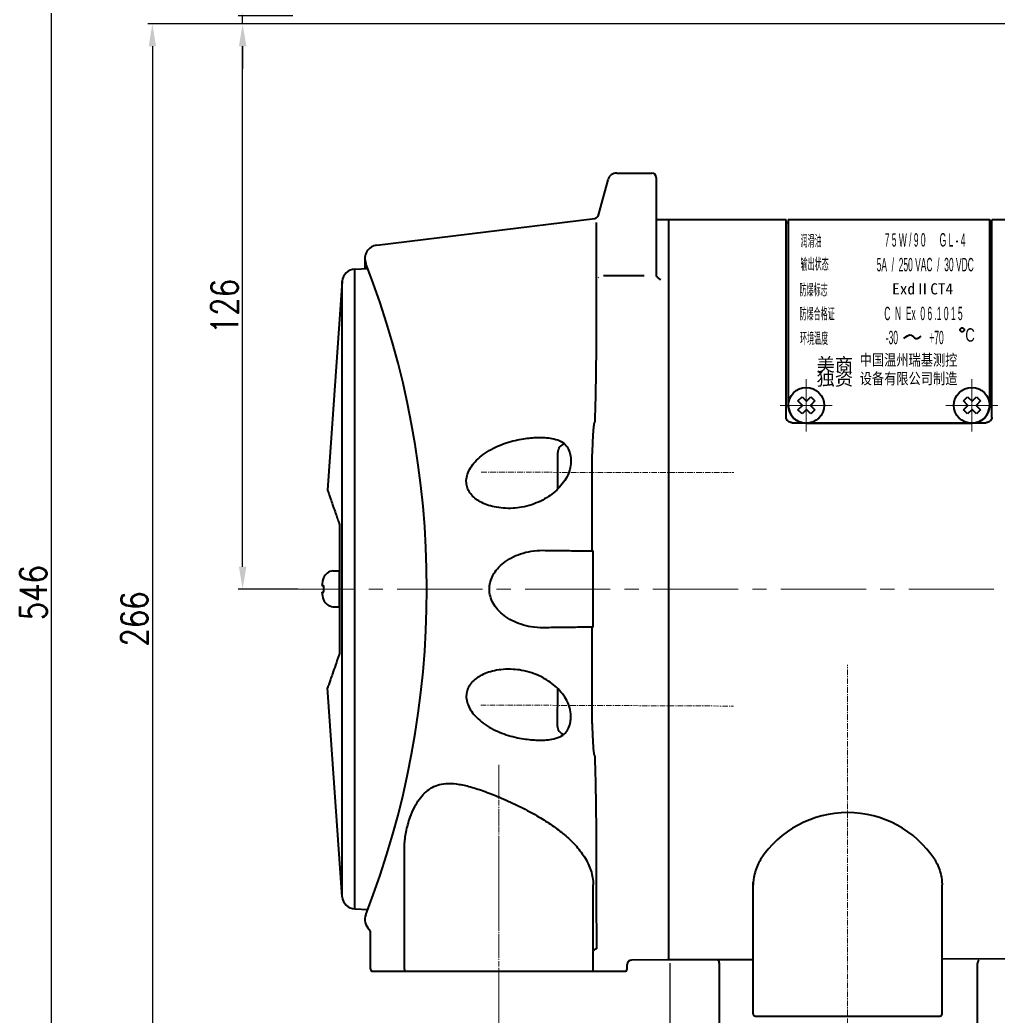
# Model space of a CAD drawing. Extents: x -12012 to 8795, y -497 to 32605.
# Drawn here: x -10712.9 to -10494.3, y 32020.1 to 32242.7 of the extents above; entities that cross this region are included whole.
import ezdxf

# ---------------------------------------------------------------- set-up
doc = ezdxf.new("R2010")
doc.units = 0
doc.header["$MEASUREMENT"] = 0
doc.linetypes.add('CENTER', pattern=[2, 1.25, -0.25, 0.25, -0.25])
doc.linetypes.add('CENTER2', pattern=[28.575, 19.05, -3.175, 3.175, -3.175])
doc.layers.get('0').update_dxf_attribs({"linetype": 'CONTINUOUS', "lineweight": 35})
doc.layers.get('DEFPOINTS').update_dxf_attribs({"linetype": 'CONTINUOUS'})
for name, color, linetype, lineweight in [('1CEN', 4, 'CENTER2', 9), ('中心线', 14, 'CENTER', 9), ('单点划线', 1, 'CENTER2', 13), ('尺寸线', 3, 'CONTINUOUS', 15), ('标注', 3, 'CONTINUOUS', 13), ('粗实线', 7, 'CONTINUOUS', 40)]:
    doc.layers.add(name, color=color, linetype=linetype, lineweight=lineweight)
doc.styles.add('STYLE1', font='txt.shx', dxfattribs={"width": 0.8, "height": 3, "bigfont": 'hzdx.shx'})
doc.styles.add('style2', font='simhei.ttf')
doc.styles.add('标注', font='txt.shx', dxfattribs={"height": 2.65})
doc.styles.add('英文3', font='arial.ttf')
doc.styles.add('英文RICH', font='arial.ttf', dxfattribs={"width": 0.45})
doc.dimstyles.new('3.5', dxfattribs={"dimtxt": 2.65, "dimasz": 3.5, "dimexe": 1.25, "dimexo": 0.625, "dimtad": 1, "dimlfac": -1, "dimdsep": 46, "dimtxsty": '标注', "dimcen": 3.5, "dimaunit": 1, "dimadec": 3, "dimazin": 2, "dimtfac": 1, "dimtmove": 0, "dimatfit": 3, "dimfxl": 0, "dimarcsym": 0})
doc.dimstyles.new('工程标注', dxfattribs={"dimtxt": 6, "dimasz": 5, "dimexe": 1, "dimexo": 0, "dimgap": 1, "dimtad": 1, "dimdec": 0, "dimdsep": 46, "dimtxsty": 'STYLE1', "dimcen": 1, "dimclrd": 256, "dimclrt": 256, "dimadec": 0, "dimazin": 2, "dimtfac": 1, "dimtdec": 0, "dimtmove": 0, "dimatfit": 3, "dimfxl": 0, "dimtolj": 1, "dimarcsym": 0})

# ---------------------------------------------------------------- blocks, each defined once
blk = doc.blocks.new('*D369')
at = {"layer": 'DEFPOINTS', "color": 0, "ltscale": 10, "transparency": 16777216}
for p in [(-10659.61, 32387.47), (-10705.92, 31841.89), (-10351.37, 31841.89)]:
    blk.add_point(p, dxfattribs=at)
at = {"layer": '尺寸线', "color": 0, "lineweight": -2, "ltscale": 10, "transparency": 16777216}
for p, q in [((-10659.61, 32387.47), (-10706.92, 32387.47)), ((-10351.37, 31841.89), (-10706.92, 31841.89))]:
    blk.add_line(p, q, dxfattribs=at)
at = {"layer": '尺寸线', "lineweight": -2, "ltscale": 10, "transparency": 16777216}
blk.add_line((-10705.92, 32382.47), (-10705.92, 31846.89), dxfattribs=at)
at = {"layer": '尺寸线', "ltscale": 10, "transparency": 16777216}
for points in [[(-10706.76, 32382.47), (-10705.09, 32382.47), (-10705.92, 32387.47)], [(-10706.76, 31846.89), (-10705.09, 31846.89), (-10705.92, 31841.89)]]:
    blk.add_solid(points, dxfattribs=at)
at = {"layer": '尺寸线', "ltscale": 10, "transparency": 16777216, "insert": (-10709.92, 32114.68), "char_height": 3, "attachment_point": 5, "rotation": 90, "style": 'STYLE1'}
blk.add_mtext('\\A1;{\\H2x;546}', dxfattribs=at)
blk = doc.blocks.new('*D371')
at = {"layer": 'DEFPOINTS', "color": 0, "ltscale": 10, "transparency": 16777216}
for p in [(-10382.37, 32241.77), (-10683.33, 31975.83), (-10381.29, 31975.83)]:
    blk.add_point(p, dxfattribs=at)
at = {"layer": '尺寸线', "color": 0, "lineweight": -2, "ltscale": 10, "transparency": 16777216}
for p, q in [((-10382.37, 32241.77), (-10684.33, 32241.77)), ((-10381.29, 31975.83), (-10684.33, 31975.83))]:
    blk.add_line(p, q, dxfattribs=at)
at = {"layer": '尺寸线', "lineweight": -2, "ltscale": 10, "transparency": 16777216}
blk.add_line((-10683.33, 32236.77), (-10683.33, 31980.83), dxfattribs=at)
at = {"layer": '尺寸线', "ltscale": 10, "transparency": 16777216}
for points in [[(-10684.16, 32236.77), (-10682.5, 32236.77), (-10683.33, 32241.77)], [(-10684.16, 31980.83), (-10682.5, 31980.83), (-10683.33, 31975.83)]]:
    blk.add_solid(points, dxfattribs=at)
at = {"layer": '尺寸线', "ltscale": 10, "transparency": 16777216, "insert": (-10687.33, 32108.8), "char_height": 3, "attachment_point": 5, "rotation": 90, "style": 'STYLE1'}
blk.add_mtext('\\A1;{\\H2x;266}', dxfattribs=at)
blk = doc.blocks.new('*D372')
at = {"layer": 'DEFPOINTS', "color": 0, "ltscale": 10, "transparency": 16777216}
for p in [(-10663.16, 32243.57), (-10651.91, 32243.57), (-10651.91, 32241.77)]:
    blk.add_point(p, dxfattribs=at)
at = {"layer": '尺寸线', "lineweight": -2, "ltscale": 10, "transparency": 16777216}
for p, q in [((-10663.16, 32248.57), (-10663.16, 32258.77)), ((-10663.16, 32241.77), (-10663.16, 32243.57)), ((-10663.16, 32236.77), (-10663.16, 32231.77))]:
    blk.add_line(p, q, dxfattribs=at)
at = {"layer": '尺寸线', "color": 0, "lineweight": -2, "ltscale": 10, "transparency": 16777216}
for p, q in [((-10651.91, 32243.57), (-10664.16, 32243.57)), ((-10651.91, 32241.77), (-10664.16, 32241.77))]:
    blk.add_line(p, q, dxfattribs=at)
at = {"layer": '尺寸线', "ltscale": 10, "transparency": 16777216}
for points in [[(-10663.99, 32248.57), (-10662.32, 32248.57), (-10663.16, 32243.57)], [(-10663.99, 32236.77), (-10662.32, 32236.77), (-10663.16, 32241.77)]]:
    blk.add_solid(points, dxfattribs=at)
at = {"layer": '尺寸线', "ltscale": 10, "transparency": 16777216, "insert": (-10667.16, 32256.17), "char_height": 3, "attachment_point": 5, "rotation": 90, "style": 'STYLE1'}
blk.add_mtext('\\A1;{\\H2x;2}', dxfattribs=at)
blk = doc.blocks.new('*D373')
at = {"layer": 'DEFPOINTS', "color": 0, "ltscale": 10, "transparency": 16777216}
for p in [(-10663.16, 32241.77), (-10650.83, 32241.77), (-10650.83, 32115.47)]:
    blk.add_point(p, dxfattribs=at)
at = {"layer": '尺寸线', "color": 0, "lineweight": -2, "ltscale": 10, "transparency": 16777216}
for p, q in [((-10650.83, 32241.77), (-10664.16, 32241.77)), ((-10650.83, 32115.47), (-10664.16, 32115.47))]:
    blk.add_line(p, q, dxfattribs=at)
at = {"layer": '尺寸线', "lineweight": -2, "ltscale": 10, "transparency": 16777216}
blk.add_line((-10663.16, 32120.47), (-10663.16, 32236.77), dxfattribs=at)
at = {"layer": '尺寸线', "ltscale": 10, "transparency": 16777216}
for points in [[(-10663.99, 32236.77), (-10662.32, 32236.77), (-10663.16, 32241.77)], [(-10663.99, 32120.47), (-10662.32, 32120.47), (-10663.16, 32115.47)]]:
    blk.add_solid(points, dxfattribs=at)
at = {"layer": '尺寸线', "ltscale": 10, "transparency": 16777216, "insert": (-10667.16, 32178.62), "char_height": 3, "attachment_point": 5, "rotation": 90, "style": 'STYLE1'}
blk.add_mtext('\\A1;{\\H2x;126}', dxfattribs=at)
blk = doc.blocks.new('*D377')
at = {"layer": 'DEFPOINTS', "color": 0, "transparency": 16777216}
for p in [(-10567.72, 32032.53), (-10527.97, 31914.02), (-10527.97, 31907.99)]:
    blk.add_point(p, dxfattribs=at)
at = {"layer": '标注', "color": 0, "lineweight": -2, "transparency": 16777216}
for p, q in [((-10567.72, 32031.91), (-10567.72, 31906.74)), ((-10527.97, 31913.39), (-10527.97, 31906.74)), ((-10564.22, 31907.99), (-10531.47, 31907.99))]:
    blk.add_line(p, q, dxfattribs=at)
at = {"layer": '标注', "color": 0, "transparency": 16777216}
for points in [[(-10564.22, 31908.57), (-10564.22, 31907.41), (-10567.72, 31907.99)], [(-10531.47, 31908.57), (-10531.47, 31907.41), (-10527.97, 31907.99)]]:
    blk.add_solid(points, dxfattribs=at)
at = {"layer": '标注', "color": 0, "transparency": 16777216, "insert": (-10547.84, 31909.94), "char_height": 2.65, "attachment_point": 5, "style": '标注'}
blk.add_mtext('39.75', dxfattribs=at)

msp = doc.modelspace()

# ---------------------------------------------------------------- linework, layer by layer
at = {"color": 7, "linetype": 'Continuous'}
for p, q in [((-10633.186, 32192.352), (-10584.471, 32198.326)), ((-10568.216, 32197.97), (-10570.731, 32197.97)), ((-10567.716, 32197.97), (-10568.216, 32197.97)), ((-10567.966, 32197.97), (-10567.966, 32032.59)), ((-10541.716, 32197.97), (-10567.716, 32197.97)), ((-10541.716, 32153.831), (-10541.716, 32197.97)), ((-10541.716, 32197.37), (-10541.216, 32197.37)), ((-10541.216, 32198.09), (-10496.216, 32198.09)), ((-10496.216, 32197.37), (-10495.716, 32197.37)), ((-10480.072, 32197.97), (-10495.716, 32197.97)), ((-10495.716, 32153.831), (-10495.716, 32197.97)), ((-10635.834, 32189.359), (-10635.834, 32187.105)), ((-10638.083, 32186.987), (-10635.182, 32187.139)), ((-10640.923, 32184.294), (-10644.182, 32137.599)), ((-10497.716, 32152.537), (-10539.716, 32152.537)), ((-10595.647, 32149.329), (-10595.628, 32149.328)), ((-10592.716, 32137.859), (-10592.716, 32146.011)), ((-10602.718, 32133.54), (-10602.723, 32133.539)), ((-10568.216, 32032.589), (-10576.26, 32032.565)), ((-10567.711, 32032.59), (-10568.211, 32032.59)), ((-10549.073, 32032.644), (-10567.716, 32032.59)), ((-10436.347, 32032.97), (-10506.859, 32032.766))]:
    msp.add_line(p, q, dxfattribs=at)
msp.add_circle((-10502.36, 32173.414), 0.455)
for centre, radius, start, end in [((-10632.819, 32189.359), 3.015, 96.9918, 201.2257), ((-10637.925, 32183.976), 3.015, 93, 173.95448), ((-10590.716, 32146.011), 2, 104.98649, 180)]:
    msp.add_arc(centre, radius, start, end, dxfattribs=at)
msp.add_arc((-10500.216, 32156.537), 4, 270, 0)
for points, start_tangent, end_tangent in [([(-10541.541, 32153.302), (-10541.716, 32153.831)], (-0.5610721, 0.8277669), (0, 1)), ([(-10541.067, 32152.877), (-10541.541, 32153.302)], (-0.8618426, 0.5071758), (-0.5610721, 0.8277669)), ([(-10540.422, 32152.621), (-10541.067, 32152.877)], (-0.9715012, 0.2370348), (-0.8618426, 0.5071758)), ([(-10496.687, 32152.722), (-10497.01, 32152.621)], (-0.9320129, -0.3624252), (-0.9715012, -0.2370348)), ([(-10496.367, 32152.876), (-10496.687, 32152.722)], (-0.8624503, -0.5061417), (-0.9320129, -0.3624252)), ([(-10495.716, 32153.831), (-10495.891, 32153.302), (-10496.367, 32152.876)], (0, -1), (-0.8624503, -0.5061417)), ([(-10539.716, 32152.537), (-10540.071, 32152.558), (-10540.422, 32152.621)], (-1, 0), (-0.9715012, 0.2370348)), ([(-10497.36, 32152.558), (-10497.716, 32152.537)], (-0.9930218, -0.1179305), (-1, 0)), ([(-10497.01, 32152.621), (-10497.36, 32152.558)], (-0.9715012, -0.2370348), (-0.9930218, -0.1179305)), ([(-10607.583, 32146.702), (-10605.739, 32147.592), (-10603.728, 32148.306), (-10601.762, 32148.808), (-10599.964, 32149.122), (-10598.361, 32149.292), (-10596.93, 32149.354), (-10595.647, 32149.329)], (0.8725813, 0.4884689), (0.9986282, -0.0523606)), ([(-10595.628, 32149.328), (-10594.062, 32149.151), (-10592.275, 32148.612), (-10591.058, 32147.777), (-10590.308, 32146.655), (-10589.902, 32145.214)], (0.9985735, -0.0533937), (0.1578036, -0.9874705)), ([(-10602.723, 32133.539), (-10604.939, 32133.564), (-10606.899, 32133.842), (-10608.617, 32134.332), (-10610.078, 32135), (-10611.272, 32135.82), (-10612.187, 32136.766), (-10612.798, 32137.79), (-10613.125, 32138.906), (-10613.142, 32140.145), (-10612.789, 32141.5), (-10612.027, 32142.902), (-10610.886, 32144.26), (-10609.395, 32145.537), (-10607.583, 32146.702)], (-0.9986294, -0.0523383), (0.8726175, 0.4884042)), ([(-10589.902, 32145.214), (-10589.815, 32144.476)], (0.1578036, -0.9874705), (0.0797996, -0.9968109)), ([(-10589.815, 32144.476), (-10589.809, 32143.447)], (0.0580949, -0.9983111), (-0.0796516, -0.9968228)), ([(-10589.809, 32143.447), (-10590.166, 32141.773), (-10590.941, 32140.111), (-10592.02, 32138.611), (-10593.325, 32137.29), (-10594.828, 32136.143), (-10596.544, 32135.158), (-10598.547, 32134.337), (-10600.822, 32133.758), (-10602.718, 32133.54)], (-0.0796516, -0.9968228), (-0.998615, -0.0526127)), ([(-10644.182, 32137.599), (-10643.996, 32137.064), (-10643.813, 32136.536), (-10643.506, 32135.653), (-10643.041, 32134.317), (-10642.741, 32133.455), (-10642.395, 32132.464), (-10642.008, 32131.352), (-10641.801, 32130.759), (-10641.695, 32130.454), (-10641.587, 32130.145)], (0.3282738, -0.9445826), (0.3294414, -0.944176)), ([(-10641.587, 32130.145), (-10641.526, 32129.685), (-10641.508, 32128.956)], (0.3294431, -0.9441754), (-0.0032718, -0.9999946))]:
    msp.add_spline(points, degree=3, dxfattribs=dict(at, start_tangent=start_tangent, end_tangent=end_tangent))
at = {"layer": '1CEN', "color": 1}
msp.add_line((-10657.196, 32115.47), (-10078.002, 32115.47), dxfattribs=at)
at = {"layer": 'DEFPOINTS', "color": 0}
for p in [(-10503.216, 32184.663), (-10503.216, 32180.163)]:
    msp.add_point(p, dxfattribs=at)
at = {"layer": 'DEFPOINTS', "color": 0, "linetype": 'ByBlock'}
msp.add_point((-10541.237, 32164.744), dxfattribs=at)
at = {"layer": '中心线'}
for p, q in [((-10609.825, 32141.578), (-10553.372, 32141.539)), ((-10527.966, 31904.275), (-10527.966, 32098.567)), ((-10609.95, 32089.565), (-10553.498, 32089.332)), ((-10605.91, 32001.096), (-10605.91, 32076.228))]:
    msp.add_line(p, q, dxfattribs=at)
at = {"layer": '单点划线'}
for p, q in [((-10537.216, 32162.364), (-10537.216, 32150.71)), ((-10500.216, 32162.364), (-10500.216, 32150.71)), ((-10531.389, 32156.537), (-10543.043, 32156.537)), ((-10494.389, 32156.537), (-10506.043, 32156.537)), ((-10605.91, 31925.963), (-10605.91, 32076.228))]:
    msp.add_line(p, q, dxfattribs=at)
at = {"layer": '粗实线', "color": 0, "linetype": 'Continuous'}
for p, q in [((-10579.562, 32208.46), (-10571.737, 32208.46)), ((-10583.622, 32199.063), (-10581.504, 32206.97)), ((-10570.731, 32207.454), (-10570.731, 32185.719)), ((-10584.177, 32197.413), (-10584.16, 32185.646)), ((-10584.16, 32185.646), (-10584.163, 32185.117)), ((-10584.163, 32185.117), (-10584.162, 32185.071)), ((-10583.717, 32185.156), (-10583.66, 32185.111)), ((-10584.803, 32106.97), (-10584.803, 32124.003)), ((-10584.803, 32030.555), (-10584.803, 32049.384)), ((-10506.859, 32020.555), (-10506.859, 32049.384)), ((-10577.265, 32030.555), (-10577.265, 32031.56))]:
    msp.add_line(p, q, dxfattribs=at)
at = {"layer": '粗实线'}
for p, q in [((-10541.216, 32198.09), (-10541.216, 32156.537)), ((-10496.216, 32156.537), (-10496.216, 32198.09)), ((-10539.056, 32157.519), (-10538.148, 32158.427)), ((-10538.074, 32156.537), (-10539.056, 32157.519)), ((-10538.148, 32158.427), (-10537.165, 32157.445)), ((-10537.165, 32157.445), (-10536.183, 32158.427)), ((-10535.275, 32157.519), (-10536.257, 32156.537)), ((-10536.183, 32158.427), (-10535.275, 32157.519)), ((-10502.056, 32157.519), (-10501.148, 32158.427)), ((-10501.074, 32156.537), (-10502.056, 32157.519)), ((-10501.148, 32158.427), (-10500.165, 32157.445)), ((-10500.165, 32157.445), (-10499.183, 32158.427)), ((-10498.275, 32157.519), (-10499.257, 32156.537)), ((-10499.183, 32158.427), (-10498.275, 32157.519)), ((-10539.056, 32155.555), (-10538.074, 32156.537)), ((-10538.148, 32154.646), (-10539.056, 32155.555)), ((-10537.165, 32155.628), (-10538.148, 32154.646)), ((-10536.183, 32154.646), (-10537.165, 32155.628)), ((-10536.257, 32156.537), (-10535.275, 32155.555)), ((-10535.275, 32155.555), (-10536.183, 32154.646)), ((-10502.056, 32155.555), (-10501.074, 32156.537)), ((-10501.148, 32154.646), (-10502.056, 32155.555)), ((-10500.165, 32155.628), (-10501.148, 32154.646)), ((-10499.183, 32154.646), (-10500.165, 32155.628)), ((-10499.257, 32156.537), (-10498.275, 32155.555)), ((-10498.275, 32155.555), (-10499.183, 32154.646)), ((-10537.216, 32152.537), (-10500.216, 32152.537)), ((-10642.997, 32119.538), (-10641.53, 32119.538)), ((-10641.53, 32111.538), (-10641.53, 32119.538)), ((-10645.449, 32116.252), (-10645.039, 32116.252)), ((-10645.449, 32114.823), (-10645.039, 32114.823)), ((-10645.039, 32114.823), (-10645.039, 32116.252)), ((-10642.997, 32111.538), (-10641.53, 32111.538)), ((-10548.571, 32020.053), (-10507.361, 32020.053))]:
    msp.add_line(p, q, dxfattribs=at)
at = {"layer": '粗实线', "color": 7, "linetype": 'Continuous'}
for p, q in [((-10638.083, 32043.986), (-10638.083, 32186.987)), ((-10640.923, 32046.68), (-10640.923, 32184.294)), ((-10602.718, 32097.536), (-10602.723, 32097.536)), ((-10640.923, 32046.68), (-10644.182, 32093.374)), ((-10592.814, 32093.125), (-10592.849, 32084.973)), ((-10595.647, 32081.746), (-10595.628, 32081.747)), ((-10627.018, 32030.555), (-10627.018, 32057.256)), ((-10549.073, 32020.555), (-10549.073, 32049.951)), ((-10638.083, 32043.986), (-10635.182, 32043.834)), ((-10634.556, 32030.555), (-10634.556, 32038.675)), ((-10556.612, 32010.555), (-10556.612, 32031.8)), ((-10498.951, 32010.555), (-10498.951, 32031.8)), ((-10634.053, 32030.053), (-10577.767, 32030.053)), ((-10634.053, 32030.053), (-10577.767, 32030.053))]:
    msp.add_line(p, q, dxfattribs=at)
at = {"layer": '粗实线', "color": 0}
msp.add_line((-10582.552, 32185.583), (-10573.458, 32185.583), dxfattribs=at)
at = {"layer": '粗实线'}
for centre in [(-10537.216, 32156.537), (-10500.216, 32156.537)]:
    msp.add_circle(centre, 4, dxfattribs=at)
at = {"layer": '粗实线', "color": 0, "linetype": 'Continuous'}
for centre, radius, start, end in [((-10579.562, 32206.449), 2.01, 90, 164.99992), ((-10571.737, 32207.454), 1.005, 0, 90), ((-10584.593, 32199.324), 1.005, 276.99152, 345.00011), ((-10576.26, 32031.56), 1.005, 90, 180), ((-10585.306, 32030.555), 0.503, 270, 0), ((-10577.767, 32030.555), 0.503, 270, 0), ((-10507.361, 32020.555), 0.503, 270, 0)]:
    msp.add_arc(centre, radius, start, end, dxfattribs=at)
at = {"layer": '粗实线', "color": 7, "linetype": 'Continuous'}
for centre, radius, start, end in [((-10823.014, 32115.487), 201.022, 338.77379, 21.22621), ((-10590.849, 32084.964), 2, 179.7503, 254.76381), ((-10637.925, 32046.998), 3.015, 186.04552, 267), ((-10632.819, 32041.615), 3.015, 158.7743, 226.99714), ((-10635.561, 32038.675), 1.005, 0.00216, 46.99873), ((-10557.617, 32031.8), 1.005, 0.00216, 46.99873), ((-10497.946, 32031.8), 1.005, 133.00127, 179.99784), ((-10634.053, 32030.555), 0.503, 180, 270), ((-10626.515, 32030.555), 0.503, 180, 270), ((-10548.571, 32020.555), 0.503, 180, 270)]:
    msp.add_arc(centre, radius, start, end, dxfattribs=at)
at = {"layer": '粗实线'}
for centre, radius, start, end in [((-10537.216, 32156.537), 4, 180, 270), ((-10642.716, 32116.995), 2.559, 96.31158, 156.72304), ((-10639.442, 32115.859), 6.02, 159.10719, 176.25526), ((-10639.442, 32115.217), 6.02, 183.74474, 200.89281), ((-10642.716, 32114.081), 2.559, 203.27696, 263.68842), ((-10527.966, 32042.249), 23.29, 33.26546, 146.73454)]:
    msp.add_arc(centre, radius, start, end, dxfattribs=at)
at = {"layer": '粗实线', "color": 0, "linetype": 'Continuous'}
for points, start_tangent, end_tangent in [([(-10584.162, 32185.071), (-10584.134, 32173.954), (-10584.236, 32163.254), (-10584.488, 32152.93)], (0.008036, -0.9999677), (-0.0327794, -0.9994626)), ([(-10570.623, 32185.31), (-10570.091, 32184.848), (-10569.726, 32184.643)], (0.7796021, -0.6262751), (0.8787726, -0.4772408)), ([(-10584.488, 32152.93), (-10584.595, 32152.661), (-10584.656, 32152.41)], (-0.4421449, -0.8969436), (-0.1753086, -0.9845135)), ([(-10584.656, 32152.41), (-10584.809, 32151.094), (-10584.89, 32149.775), (-10584.953, 32148.489), (-10585.01, 32147.252), (-10585.064, 32146.063), (-10585.111, 32144.925), (-10585.146, 32143.829)], (-0.1805772, -0.9835608), (-0.0248578, -0.999691)), ([(-10585.146, 32143.829), (-10585.137, 32143.586), (-10585.133, 32143.338)], (0.053262, -0.9985806), (-0.0010596, -0.9999994)), ([(-10585.133, 32143.338), (-10585.138, 32140.702), (-10585.143, 32137.868), (-10585.146, 32134.806), (-10585.145, 32131.486), (-10585.145, 32127.872), (-10585.147, 32124.004)], (-0.0010355, -0.9999995), (-0.000285, -1)), ([(-10585.147, 32124.004), (-10584.803, 32124.003)], (0.9999976, 0.0021762), (0.9999873, -0.0050468)), ([(-10585.147, 32106.97), (-10585.145, 32102.944), (-10585.145, 32099.248), (-10585.145, 32095.932), (-10585.142, 32092.931), (-10585.137, 32090.185), (-10585.133, 32087.636)], (0.0002556, -1), (0.0010358, -0.9999995)), ([(-10584.803, 32106.97), (-10585.147, 32106.97)], (-0.9999873, -0.005036), (-0.9999976, 0.0021852)), ([(-10585.133, 32087.636), (-10585.137, 32087.388), (-10585.146, 32087.145)], (0.0010477, -0.9999995), (-0.0532592, -0.9985807)), ([(-10585.146, 32087.145), (-10585.118, 32086.233), (-10585.08, 32085.276), (-10585.036, 32084.27), (-10584.987, 32083.21), (-10584.935, 32082.1), (-10584.877, 32080.949), (-10584.799, 32079.765), (-10584.656, 32078.564)], (0.0246949, -0.999695), (0.180808, -0.9835184)), ([(-10584.656, 32078.564), (-10584.594, 32078.31), (-10584.488, 32078.044)], (0.1694867, -0.9855325), (0.4362106, -0.8998446)), ([(-10584.488, 32078.044), (-10584.236, 32067.721), (-10584.134, 32057.02), (-10584.162, 32045.902)], (0.0327802, -0.9994626), (-0.008037, -0.9999677)), ([(-10584.163, 32045.857), (-10584.148, 32043.921), (-10584.127, 32041.997), (-10584.113, 32040.106), (-10584.113, 32038.281), (-10584.118, 32036.573), (-10584.106, 32035.052)], (0.0049455, -0.9999878), (0.0173039, -0.9998503)), ([(-10584.107, 32035.052), (-10584.48, 32034.901), (-10584.792, 32034.55), (-10584.807, 32034.523)], (-0.9957638, -0.0919485), (-0.4931223, -0.86996))]:
    msp.add_spline(points, degree=3, dxfattribs=dict(at, start_tangent=start_tangent, end_tangent=end_tangent))
for points in [[(-10570.731, 32185.719), (-10570.731, 32185.579), (-10570.747, 32185.413), (-10570.84, 32185.31)], [(-10570.731, 32185.719), (-10570.731, 32185.579), (-10570.716, 32185.413), (-10570.623, 32185.31)]]:
    msp.add_open_spline(points, degree=3, dxfattribs=at)
at = {"layer": '粗实线'}
msp.add_spline([(-10515.415, 32171.468), (-10513.772, 32172.229), (-10512.73, 32171.508), (-10511.529, 32172.029)], degree=3, dxfattribs=at)
at = {"layer": '粗实线', "color": 7, "linetype": 'Continuous'}
for points, start_tangent, end_tangent in [([(-10641.508, 32128.956), (-10641.53, 32115.487), (-10641.508, 32102.018)], (-0.0032741, -0.9999946), (0.0032741, -0.9999946)), ([(-10596.042, 32106.833), (-10598.661, 32107.031), (-10600.978, 32107.604), (-10603.008, 32108.467), (-10604.732, 32109.567), (-10606.138, 32110.874), (-10607.18, 32112.349), (-10607.805, 32113.903), (-10608.011, 32115.438), (-10607.828, 32116.979), (-10607.225, 32118.542), (-10606.202, 32120.026), (-10604.802, 32121.353), (-10603.073, 32122.472), (-10601.034, 32123.351), (-10598.692, 32123.938), (-10596.042, 32124.141)], (-0.9999204, -0.0126155), (0.9999217, -0.0125136)), ([(-10596.042, 32124.141), (-10592.381, 32124.095), (-10588.749, 32124.049), (-10585.147, 32124.004)], (0.9999214, -0.0125408), (0.9999202, -0.0126299)), ([(-10585.147, 32106.97), (-10588.749, 32106.924), (-10592.381, 32106.879), (-10596.042, 32106.833)], (-0.9999202, -0.0126299), (-0.9999214, -0.0125408)), ([(-10641.508, 32102.018), (-10641.526, 32101.284), (-10641.587, 32100.828)], (0.0032729, -0.9999946), (-0.3294463, -0.9441743)), ([(-10641.587, 32100.828), (-10642.42, 32098.439), (-10643.07, 32096.572), (-10643.53, 32095.252), (-10643.829, 32094.391), (-10644.006, 32093.882), (-10644.182, 32093.374)], (-0.3294414, -0.944176), (-0.3282732, -0.9445828)), ([(-10602.723, 32097.536), (-10604.939, 32097.512), (-10606.899, 32097.233), (-10608.617, 32096.743), (-10610.078, 32096.076), (-10611.272, 32095.256), (-10612.187, 32094.309), (-10612.798, 32093.285), (-10613.125, 32092.169), (-10613.142, 32090.93), (-10612.789, 32089.575), (-10612.027, 32088.173), (-10610.886, 32086.816), (-10609.395, 32085.539), (-10607.583, 32084.374)], (-0.9986294, 0.0523383), (0.8726175, -0.4884042)), ([(-10589.809, 32087.628), (-10590.166, 32089.303), (-10590.941, 32090.964), (-10592.02, 32092.465), (-10593.325, 32093.785), (-10594.828, 32094.933), (-10596.544, 32095.917), (-10598.547, 32096.739), (-10600.822, 32097.317), (-10602.718, 32097.536)], (-0.0796516, 0.9968228), (-0.998615, 0.0526127)), ([(-10589.902, 32085.862), (-10589.799, 32086.837)], (0.1578036, 0.9874705), (0.0797996, 0.9968109)), ([(-10589.799, 32086.837), (-10589.809, 32087.628)], (0.0580949, 0.9983111), (-0.0796516, 0.9968228)), ([(-10607.583, 32084.374), (-10605.739, 32083.484), (-10603.728, 32082.769), (-10601.762, 32082.268), (-10599.964, 32081.954), (-10598.361, 32081.783), (-10596.93, 32081.721), (-10595.647, 32081.746)], (0.8725813, -0.4884689), (0.9986282, 0.0523606)), ([(-10595.628, 32081.747), (-10594.062, 32081.924), (-10592.275, 32082.463), (-10591.058, 32083.299), (-10590.308, 32084.421), (-10589.902, 32085.862)], (0.9985735, 0.0533937), (0.1578036, 0.9874705)), ([(-10625.706, 32064.501), (-10624.769, 32066.684), (-10623.687, 32068.489), (-10622.483, 32069.903), (-10621.148, 32070.951), (-10619.617, 32071.659), (-10617.746, 32072.017), (-10615.412, 32071.942), (-10612.635, 32071.388), (-10609.418, 32070.38), (-10605.773, 32068.956), (-10601.866, 32067.186), (-10598.216, 32065.29), (-10595.055, 32063.388), (-10592.258, 32061.399), (-10589.744, 32059.208), (-10587.525, 32056.681), (-10585.775, 32053.715), (-10584.882, 32050.587), (-10584.803, 32049.365)], (0.3388372, 0.940845), (-0.0000333, -1)), ([(-10626.984, 32058.377), (-10626.857, 32059.74), (-10626.62, 32061.215), (-10626.247, 32062.8), (-10625.706, 32064.501)], (0.0593013, 0.9982401), (0.3388485, 0.940841)), ([(-10627.018, 32057.25), (-10627.016, 32057.491)], (-0.0001987, 1), (0.0131213, 0.9999139)), ([(-10627.016, 32057.491), (-10626.984, 32058.377)], (0.0131213, 0.9999139), (0.0593013, 0.9982401))]:
    msp.add_spline(points, degree=3, dxfattribs=dict(at, start_tangent=start_tangent, end_tangent=end_tangent))
at = {"layer": '粗实线', "color": 40, "linetype": 'Continuous', "start_tangent": (-0.0228242, -0.0656563, -0.9975812), "end_tangent": (-0.022558, -0.0648908, -0.9976374)}
msp.add_spline([(-10643.996, 32093.912, 19.812), (-10644, 32093.9, 19.622)], degree=3, dxfattribs=at)
at = {"layer": '粗实线', "color": 7, "linetype": 'Continuous'}
for points in [[(-10547.44, 32055.023), (-10547.682, 32054.599), (-10548.397, 32053.194), (-10548.975, 32051.267), (-10549.073, 32049.773), (-10549.073, 32049.365)], [(-10508.493, 32055.023), (-10508.25, 32054.599), (-10507.535, 32053.194), (-10506.957, 32051.267), (-10506.859, 32049.773), (-10506.859, 32049.365)]]:
    msp.add_open_spline(points, degree=3, knots=[48.2794283, 48.2794283, 48.2794283, 48.2794283, 49.7424477, 52.9955117, 54.2198222, 54.2198222, 54.2198222, 54.2198222], dxfattribs=at)

# ---------------------------------------------------------------- texts
for s, height, style, width, p in [('润滑油', 2.5, '英文RICH', 0.45, (-10538.48, 32192.069)), ('输出状态', 2.5, '英文RICH', 0.45, (-10538.49, 32186.904)), ('防爆标志', 2.5, '英文RICH', 0.45, (-10538.725, 32181.139)), ('防爆合格证', 2.5, '英文RICH', 0.45, (-10538.722, 32175.774)), ('环境温度', 2.5, '英文RICH', 0.45, (-10538.606, 32170.311)), ('C', 3, '英文3', 0.7, (-10501.658, 32170.766))]:
    msp.add_text(s, height=height, dxfattribs=dict(style=style, width=width)).set_placement(p)
at = {"attachment_point": 1}
for s, insert, char_height, width, style in [('7 5 W / 9 0      G L - 4', (-10519.662, 32195.014), 3, 36.03068, '英文RICH'), ('5A  /  250 VAC  /  30 VDC', (-10521.471, 32189.489), 3, 36.03068, '英文RICH'), ('C  N  Ex  0 6 .1 0 1 5', (-10519.77, 32178.574), 3, 36.03068, '英文RICH'), ('{\\C256;-30}', (-10519.437, 32173.197), 3, 8.37385, '英文RICH'), ('{\\C256;+70}', (-10509.698, 32173.197), 3, 8.37385, '英文RICH'), ('\\fﾺￚￌﾣﾤ|b0|i0|c134|p2;中国温州瑞基测控\\P设备有限公司制造', (-10525.259, 32167.941), 2.5, 95.4129, 'STYLE1'), ('\\f\uffc1ﾥￊ￩|b0|i0|c134|p49;美商', (-10534.916, 32167.126), 3, 26.826, 'style2'), ('\\f\uffc1ﾥￊ￩|b0|i0|c134|p49;独资', (-10534.916, 32163.996), 3, 26.826, 'style2')]:
    msp.add_mtext(s, dxfattribs=dict(at, insert=insert, char_height=char_height, width=width, style=style))
at = {"color": 1, "insert": (-10518.01, 32183.825), "char_height": 2.5, "width": 14.29983, "attachment_point": 1, "style": 'style2'}
msp.add_mtext('Exd{\\fFangSong_GB2312|b0|i0|c134|p49;Ⅱ}CT4', dxfattribs=at)

# ---------------------------------------------------------------- dimensions: what is measured, and where the dimension line sits
at = {"layer": '尺寸线', "ltscale": 10}
for base, p1, p2, picture, middle in [((-10705.925, 31841.886), (-10659.61, 32387.47), (-10351.368, 31841.886), '*D369', (-10709.925, 32114.678)), ((-10663.158, 32243.57), (-10651.907, 32241.77), (-10651.907, 32243.57), '*D372', (-10667.158, 32256.17)), ((-10683.329, 31975.83), (-10382.368, 32241.77), (-10381.286, 31975.83), '*D371', (-10687.329, 32108.8)), ((-10663.158, 32241.77), (-10650.831, 32115.47), (-10650.831, 32241.77), '*D373', (-10667.158, 32178.62))]:
    dim = msp.add_linear_dim(base=base, p1=p1, p2=p2, angle=90, text='{\\H2x;<>}', dimstyle='工程标注', dxfattribs=at)
    dim.commit()
    dim.dimension.update_dxf_attribs({"geometry": picture, "text_midpoint": middle})
at = {"layer": '标注'}
dim = msp.add_linear_dim(base=(-10527.966, 31907.988), p1=(-10567.716, 32032.532), p2=(-10527.966, 31914.019), dimstyle='3.5', override={"dimfxl": 3.5}, dxfattribs=at)
dim.commit()
dim.dimension.update_dxf_attribs({"geometry": '*D377', "text_midpoint": (-10547.841, 31909.938)})

doc.saveas('drawing.dxf')
